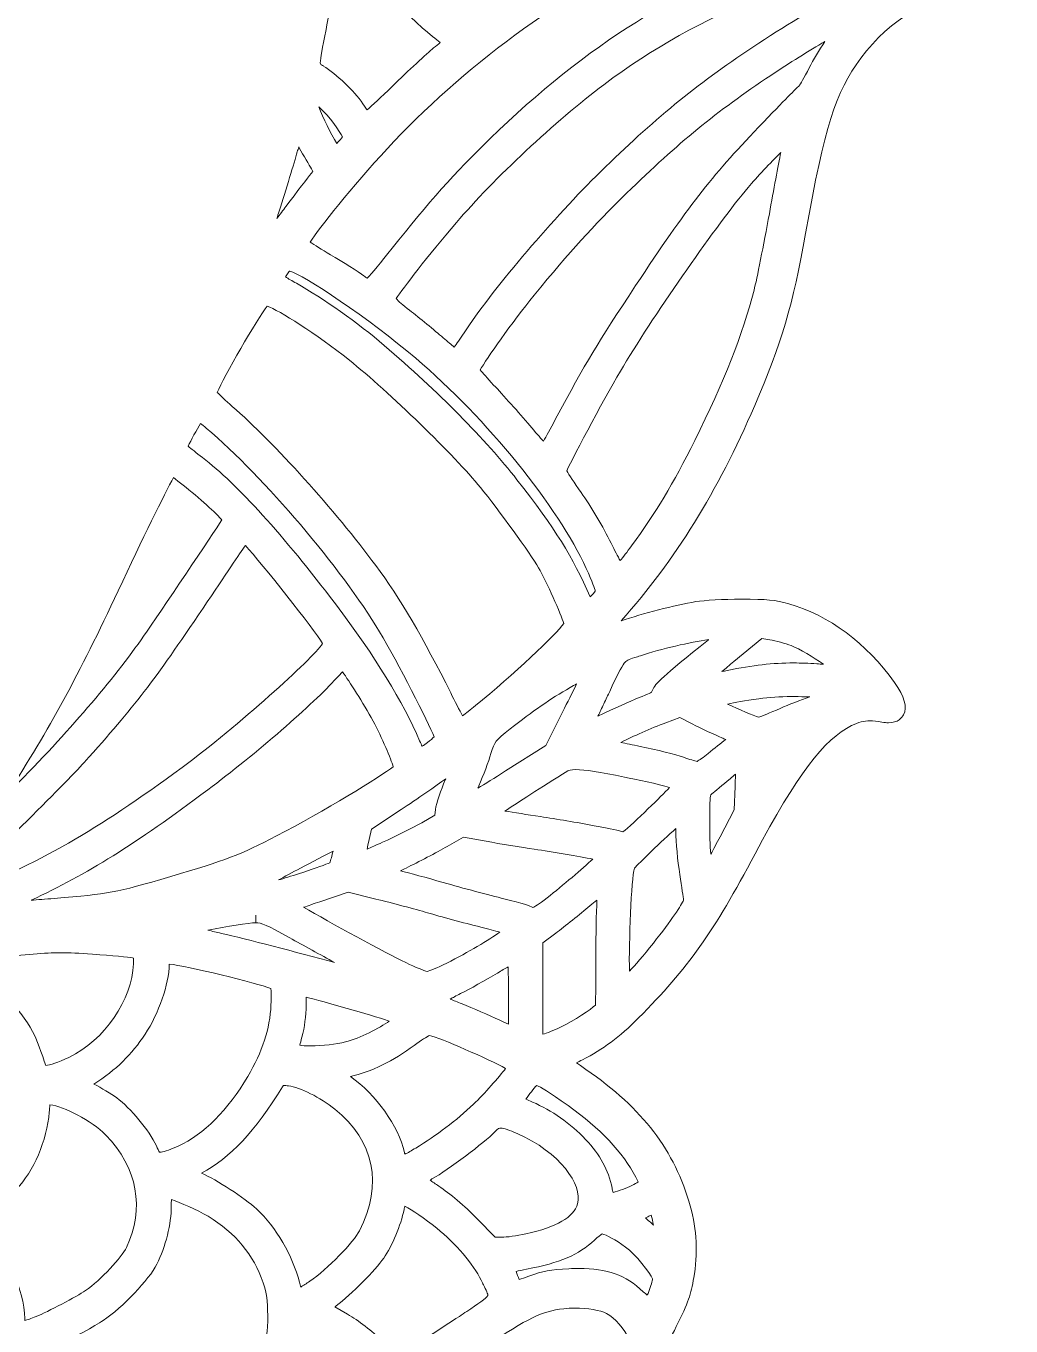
# Model space of a CAD drawing. Header units: inches. Extents: x -31 to 539, y 494 to 599.
# Drawn here: x 393.04 to 422.18, y 515.77 to 554.22 of the extents above; entities that cross this region are included whole.
import ezdxf

# ---------------------------------------------------------------- set-up
doc = ezdxf.new("R2010")
doc.units = ezdxf.units.IN
doc.header["$MEASUREMENT"] = 0
doc.layers.add('Feather', color=7, linetype='Continuous')

msp = doc.modelspace()

# ---------------------------------------------------------------- linework, layer by layer
at = {"layer": 'Feather', "lineweight": 0}
for points, knots in [([(421.539, 556.738), (419.849, 558.147), (418.664, 558.599), (416.662, 558.599), (416.514, 558.599), (416.356, 558.597), (416.193, 558.592), (415.103, 558.559), (414.391, 558.468), (413.563, 558.257), (413.394, 558.214), (413.252, 558.177), (413.161, 558.163), (413.157, 558.197), (413.153, 558.237), (413.149, 558.276), (413.018, 559.565), (412.861, 560.273), (412.386, 561.723), (411.88, 563.268), (411.226, 564.668), (409.973, 566.887), (409.332, 568.021), (407.55, 571.528), (407.128, 572.487), (406.692, 573.476), (406.204, 574.818), (406.017, 575.543), (405.823, 576.294), (405.776, 577.333), (405.904, 578.013), (406.028, 578.667), (406.267, 579.36), (406.498, 579.735), (406.621, 579.934), (406.909, 580.4), (406.582, 580.727), (406.482, 580.826), (406.367, 580.875), (406.229, 580.875), (406.049, 580.875), (405.839, 580.796), (405.396, 580.564), (404.238, 579.957), (403.488, 579.312), (402.885, 578.406), (402.14, 577.284), (401.572, 575.552), (401.243, 573.398), (401.243, 573.398), (401.209, 573.175), (401.209, 573.175), (401.181, 572.989), (401.156, 572.827), (401.135, 572.693), (401.045, 572.843), (400.931, 573.032), (400.802, 573.251), (400.133, 574.381), (398.807, 576.371), (398.074, 577.345), (396.875, 578.939), (394.941, 581.167), (393.575, 582.526), (390.79, 585.297), (388.798, 586.699), (385.048, 588.525), (383.618, 589.221), (383.037, 589.466), (380.898, 590.269), (379.327, 590.86), (378.837, 591.09), (378.142, 591.566), (376.551, 592.653), (375.792, 594.019), (375.887, 595.624), (375.906, 595.94), (375.96, 596.409), (376.006, 596.648), (376.164, 597.477), (376.2, 597.724), (375.977, 597.924), (375.842, 598.045), (375.706, 598.096), (375.523, 598.096), (375.496, 598.096), (375.467, 598.095), (375.437, 598.093), (375.373, 598.089), (375.24, 598.079), (374.589, 597.564), (374.214, 597.268), (373.841, 596.937), (373.617, 596.701), (372.836, 595.883), (372.332, 595.017), (372.031, 593.978), (371.793, 593.154), (371.74, 592.766), (371.736, 591.793), (371.734, 591.49), (371.726, 591.243), (371.717, 591.088), (371.556, 591.106), (371.295, 591.142), (370.956, 591.198), (369.826, 591.384), (368.708, 591.467), (367.332, 591.467), (367, 591.467), (366.658, 591.463), (366.285, 591.453), (364.501, 591.406), (364.43, 591.402), (363.754, 591.311), (359.717, 590.77), (358.002, 590.442), (355.774, 589.788), (352.988, 588.97), (350.413, 587.916), (347.671, 586.47), (344.151, 584.615), (343.011, 584.095), (340.894, 583.382), (339.497, 582.911), (338.511, 582.719), (337.49, 582.719), (337.225, 582.719), (336.953, 582.731), (336.66, 582.757), (335.782, 582.836), (335.258, 582.972), (334.727, 583.259), (333.94, 583.686), (333.767, 583.777), (333.587, 583.777), (333.533, 583.777), (333.489, 583.767), (333.457, 583.759), (333.131, 583.677), (332.965, 583.451), (332.966, 583.086), (332.966, 582.658), (333.367, 581.274), (333.603, 580.79), (334.121, 579.728), (335.346, 578.836), (337.245, 578.138), (337.455, 578.061), (337.643, 577.992), (337.785, 577.938), (336.941, 577.418), (335.902, 576.515), (335.259, 575.741), (334.757, 575.137), (333.627, 573.553), (333.061, 572.659), (332.577, 571.896), (332.04, 570.842), (331.369, 569.342), (330.389, 567.148), (329.591, 565.918), (328.617, 565.094), (328.013, 564.583), (327.158, 564.24), (326.49, 564.24), (326.467, 564.24), (326.445, 564.24), (326.423, 564.241), (326.187, 564.25), (325.907, 564.259), (325.8, 564.262), (325.8, 564.262), (325.777, 564.263), (325.777, 564.263), (325.533, 564.263), (325.404, 564.157), (325.339, 564.068), (325.034, 563.651), (325.362, 563.343), (325.742, 562.985), (326.259, 562.499), (326.912, 562.13), (327.579, 561.949), (327.928, 561.854), (328.63, 561.81), (329.135, 561.81), (329.341, 561.81), (329.635, 561.817), (329.864, 561.849), (329.93, 561.859), (329.992, 561.866), (330.047, 561.87), (330.024, 561.792), (329.99, 561.688), (329.94, 561.554), (329.651, 560.777), (329.594, 560.564), (329.332, 559.281), (329.027, 557.788), (328.954, 556.991), (328.958, 555.219), (328.961, 553.569), (329.067, 552.162), (329.3, 550.655), (329.576, 548.87), (329.804, 547.972), (330.318, 546.649), (330.862, 545.248), (332.268, 542.63), (333.054, 541.555), (333.674, 540.707), (335.125, 539.376), (336.222, 538.648), (337.062, 538.09), (339.969, 536.602), (340.417, 536.534), (340.486, 536.524), (340.553, 536.519), (340.617, 536.519), (340.957, 536.519), (341.213, 536.667), (341.32, 536.925), (341.454, 537.249), (341.332, 537.462), (340.961, 538.031), (339.992, 539.512), (339.653, 541.259), (339.86, 543.692), (340.014, 545.496), (340.38, 546.733), (341.312, 548.593), (342.077, 550.121), (342.951, 551.426), (344.234, 552.957), (345.169, 554.073), (345.774, 554.989), (346.128, 555.827), (346.189, 555.037), (346.176, 553.57), (346.024, 552.858), (345.711, 551.4), (345.293, 550.571), (344.366, 549.571), (343.903, 549.072), (343.903, 548.967), (343.903, 548.904), (343.903, 548.674), (344.215, 548.298), (344.462, 548.298), (344.55, 548.298), (344.659, 548.298), (347.281, 549.579), (348.283, 550.069), (349.954, 551.051), (350.857, 551.68), (352.655, 552.934), (353.721, 554.02), (354.791, 555.689), (355.929, 557.463), (356.616, 559.484), (357.088, 562.446), (357.207, 561.871), (357.404, 561.173), (357.678, 560.359), (358.064, 559.209), (358.224, 558.837), (358.637, 558.837), (359.038, 558.837), (359.192, 559.225), (359.299, 559.645), (359.44, 560.195), (359.657, 560.654), (360.073, 561.279), (360.706, 562.231), (361.289, 562.727), (362.905, 563.693), (363.664, 564.147), (364.637, 564.538), (364.956, 564.565), (365.024, 564.476), (365.168, 564.267), (365.357, 563.954), (366.758, 561.634), (368.97, 559.524), (371.453, 558.132), (370.915, 558.214), (370.259, 558.344), (369.852, 558.465), (369.387, 558.603), (369.193, 558.653), (369.035, 558.653), (368.882, 558.653), (368.78, 558.6), (368.701, 558.548), (368.529, 558.435), (368.456, 558.29), (368.456, 558.063), (368.456, 557.783), (368.589, 557.632), (369.049, 557.152), (370.021, 556.138), (370.474, 555.491), (371.071, 554.265), (371.962, 552.433), (372.415, 550.904), (373.274, 546.826), (373.888, 543.916), (374.214, 542.715), (374.861, 540.983), (375.129, 540.266), (375.627, 539.174), (375.977, 538.519), (375.939, 538.543), (375.9, 538.568), (375.859, 538.595), (373.733, 539.968), (372.542, 541.025), (371.746, 542.244), (370.923, 543.503), (370.451, 544.819), (370.45, 545.855), (370.45, 546.31), (370.196, 546.641), (369.846, 546.641), (369.734, 546.641), (369.566, 546.604), (369.404, 546.429), (369.019, 546.014), (368.56, 543.998), (368.339, 542.288), (368.236, 541.492), (368.22, 541.146), (368.247, 540.23), (368.264, 539.627), (368.319, 538.817), (368.37, 538.424), (368.472, 537.631), (368.84, 536.119), (369.208, 534.983), (369.721, 533.394), (370.7, 531.137), (371.52, 529.642), (370.367, 530.631), (369.687, 531.231), (369.497, 531.43), (368.615, 532.353), (368.162, 533.295), (367.88, 534.79), (367.753, 535.464), (367.676, 535.871), (367.217, 535.871), (367.192, 535.871), (367.166, 535.869), (367.138, 535.867), (366.671, 535.828), (366.612, 535.519), (366.457, 534.694), (366.344, 534.097), (366.324, 533.793), (366.322, 532.661), (366.319, 531.121), (366.408, 530.531), (366.82, 529.337), (367.266, 528.041), (367.769, 527.186), (368.673, 526.182), (369.613, 525.137), (370.418, 524.474), (371.866, 523.552), (371.892, 523.535), (371.923, 523.516), (371.956, 523.495), (371.735, 523.523), (371.497, 523.538), (371.258, 523.538), (370.886, 523.538), (370.543, 523.503), (370.268, 523.435), (368.813, 523.079), (367.822, 522.054), (367.404, 520.471), (367.258, 519.92), (367.242, 518.384), (367.376, 517.902), (367.546, 517.293), (367.865, 516.772), (368.38, 516.263), (369.178, 515.474), (369.964, 515.098), (370.929, 515.044), (371.08, 515.035), (371.221, 515.031), (371.345, 515.031), (371.899, 515.031), (372.23, 515.115), (372.419, 515.303), (372.538, 515.422), (372.595, 515.546), (372.594, 515.681), (372.592, 515.922), (372.409, 516.146), (372.071, 516.476), (371.614, 516.921), (371.515, 517.152), (371.487, 517.447), (371.443, 517.9), (371.863, 518.456), (372.335, 518.569), (372.438, 518.594), (372.556, 518.607), (372.677, 518.607), (372.907, 518.607), (373.136, 518.56), (373.29, 518.482), (373.931, 518.154), (374.617, 516.861), (374.921, 515.406), (374.98, 515.125), (375.051, 514.798), (375.088, 514.65), (374.967, 514.501), (374.427, 514.051), (374.026, 513.716), (372.298, 512.274), (370.159, 510.67), (368.702, 509.723), (367.358, 508.849), (367.051, 508.656), (366.175, 508.134), (363.435, 506.5), (360.879, 505.205), (357.628, 503.804), (354.457, 502.438), (349.892, 500.838), (347.237, 500.162), (344.792, 499.54), (342.155, 499.083), (339.81, 498.876), (338.115, 498.727), (337.501, 498.551), (336.953, 498.057), (336.616, 497.752), (336.444, 497.37), (336.442, 496.921), (336.44, 496.459), (336.546, 496.137), (336.822, 495.774), (337.316, 495.121), (338.529, 494.669), (340.235, 494.502), (340.35, 494.49), (340.551, 494.484), (340.83, 494.484), (341.681, 494.484), (343.115, 494.538), (343.62, 494.604), (345.414, 494.841), (347.236, 495.311), (349.527, 496.131), (351.19, 496.726), (352.249, 497.174), (355.818, 498.796), (356.643, 499.17), (359.17, 500.46), (360.401, 501.134), (364.147, 503.186), (366.83, 504.971), (369.371, 507.101), (372.725, 509.912), (374.381, 511.422), (375.701, 512.873), (375.834, 513.019), (375.937, 513.115), (375.996, 513.165), (376.112, 513.134), (376.322, 513.088), (376.717, 513.015), (378.031, 512.772), (378.546, 512.527), (379.221, 511.823), (379.899, 511.117), (380.287, 510.235), (380.233, 509.52), (380.179, 508.801), (379.832, 508.257), (379.326, 508.101), (378.754, 507.924), (378.496, 507.806), (378.385, 507.537), (378.286, 507.299), (378.247, 506.814), (379.093, 506.24), (379.621, 505.881), (380.032, 505.74), (380.663, 505.703), (380.759, 505.697), (380.852, 505.694), (380.939, 505.694), (381.652, 505.694), (382.18, 505.882), (382.822, 506.366), (383.453, 506.841), (383.973, 507.71), (384.18, 508.634), (384.314, 509.227), (384.295, 510.105), (384.146, 510.882), (384.253, 510.788), (384.378, 510.677), (384.515, 510.553), (386.387, 508.858), (387.304, 508.172), (388.441, 507.617), (389.155, 507.268), (389.799, 507.04), (390.816, 506.773), (391.379, 506.625), (392.062, 506.54), (392.692, 506.54), (393.059, 506.54), (393.402, 506.569), (393.682, 506.624), (394.436, 506.772), (395.083, 507.11), (395.554, 507.6), (395.837, 507.894), (396.13, 508.199), (395.846, 508.587), (395.708, 508.776), (395.514, 508.795), (394.92, 508.827), (393.274, 508.914), (391.456, 509.672), (389.934, 510.907), (389.449, 511.3), (388.901, 511.816), (388.525, 512.203), (389.524, 511.798), (390.589, 511.527), (391.95, 511.327), (392.436, 511.256), (393.539, 511.224), (394.358, 511.224), (394.958, 511.224), (395.46, 511.239), (395.771, 511.268), (397.891, 511.462), (400.19, 511.96), (401.627, 512.535), (402.403, 512.846), (404.605, 513.891), (405.144, 514.204), (405.383, 514.344), (406.029, 514.758), (406.583, 515.128), (407.943, 516.035), (408.274, 516.197), (408.946, 516.282), (409.046, 516.294), (409.156, 516.301), (409.274, 516.301), (409.643, 516.301), (410.029, 516.235), (410.212, 516.142), (410.458, 516.016), (410.741, 515.689), (410.885, 515.364), (410.994, 515.117), (411.109, 514.942), (411.316, 514.891), (411.373, 514.876), (411.425, 514.869), (411.474, 514.869), (411.836, 514.869), (412.018, 515.213), (412.334, 515.871), (412.668, 516.565), (412.726, 516.741), (412.811, 517.312), (412.921, 518.055), (412.869, 518.737), (412.648, 519.46), (412.146, 521.099), (411.188, 522.299), (409.443, 523.471), (409.399, 523.501), (409.359, 523.528), (409.325, 523.554), (409.375, 523.582), (409.435, 523.614), (409.504, 523.648), (410.102, 523.95), (410.597, 524.318), (411.157, 524.882), (412.618, 526.349), (413.391, 527.437), (414.605, 529.734), (415.82, 532.035), (416.648, 533.135), (417.462, 533.531), (417.667, 533.631), (417.824, 533.671), (418.005, 533.671), (418.106, 533.671), (418.219, 533.659), (418.36, 533.633), (418.429, 533.621), (418.493, 533.614), (418.552, 533.614), (418.834, 533.614), (418.952, 533.762), (418.997, 533.849), (419.114, 534.076), (419.026, 534.388), (418.73, 534.803), (417.896, 535.973), (416.785, 536.8), (415.601, 537.132), (415.197, 537.246), (414.961, 537.269), (414.201, 537.27), (414.201, 537.27), (414.191, 537.27), (414.191, 537.27), (413.688, 537.27), (413.1, 537.237), (412.853, 537.196), (412.225, 537.092), (411.274, 536.844), (410.647, 536.624), (412.265, 538.459), (413.483, 540.425), (414.595, 542.995), (415.389, 544.831), (415.727, 545.973), (416.102, 548.087), (416.669, 551.277), (416.974, 552.246), (417.734, 553.269), (418.613, 554.452), (419.744, 555.1), (421.295, 555.308), (421.667, 555.357), (422.176, 555.426), (422.176, 555.939), (422.176, 556.186), (422.02, 556.336), (421.539, 556.738)], [0, 0, 0, 0, 1, 1, 1, 2, 2, 2, 3, 3, 3, 4, 4, 4, 5, 5, 5, 6, 6, 6, 7, 7, 7, 8, 8, 8, 9, 9, 9, 10, 10, 10, 11, 11, 11, 12, 12, 12, 13, 13, 13, 14, 14, 14, 15, 15, 15, 16, 16, 16, 17, 17, 17, 18, 18, 18, 19, 19, 19, 20, 20, 20, 21, 21, 21, 22, 22, 22, 23, 23, 23, 24, 24, 24, 25, 25, 25, 26, 26, 26, 27, 27, 27, 28, 28, 28, 29, 29, 29, 30, 30, 30, 31, 31, 31, 32, 32, 32, 33, 33, 33, 34, 34, 34, 35, 35, 35, 36, 36, 36, 37, 37, 37, 38, 38, 38, 39, 39, 39, 40, 40, 40, 41, 41, 41, 42, 42, 42, 43, 43, 43, 44, 44, 44, 45, 45, 45, 46, 46, 46, 47, 47, 47, 48, 48, 48, 49, 49, 49, 50, 50, 50, 51, 51, 51, 52, 52, 52, 53, 53, 53, 54, 54, 54, 55, 55, 55, 56, 56, 56, 57, 57, 57, 58, 58, 58, 59, 59, 59, 60, 60, 60, 61, 61, 61, 62, 62, 62, 63, 63, 63, 64, 64, 64, 65, 65, 65, 66, 66, 66, 67, 67, 67, 68, 68, 68, 69, 69, 69, 70, 70, 70, 71, 71, 71, 72, 72, 72, 73, 73, 73, 74, 74, 74, 75, 75, 75, 76, 76, 76, 77, 77, 77, 78, 78, 78, 79, 79, 79, 80, 80, 80, 81, 81, 81, 82, 82, 82, 83, 83, 83, 84, 84, 84, 85, 85, 85, 86, 86, 86, 87, 87, 87, 88, 88, 88, 89, 89, 89, 90, 90, 90, 91, 91, 91, 92, 92, 92, 93, 93, 93, 94, 94, 94, 95, 95, 95, 96, 96, 96, 97, 97, 97, 98, 98, 98, 99, 99, 99, 100, 100, 100, 101, 101, 101, 102, 102, 102, 103, 103, 103, 104, 104, 104, 105, 105, 105, 106, 106, 106, 107, 107, 107, 108, 108, 108, 109, 109, 109, 110, 110, 110, 111, 111, 111, 112, 112, 112, 113, 113, 113, 114, 114, 114, 115, 115, 115, 116, 116, 116, 117, 117, 117, 118, 118, 118, 119, 119, 119, 120, 120, 120, 121, 121, 121, 122, 122, 122, 123, 123, 123, 124, 124, 124, 125, 125, 125, 126, 126, 126, 127, 127, 127, 128, 128, 128, 129, 129, 129, 130, 130, 130, 131, 131, 131, 132, 132, 132, 133, 133, 133, 134, 134, 134, 135, 135, 135, 136, 136, 136, 137, 137, 137, 138, 138, 138, 139, 139, 139, 140, 140, 140, 141, 141, 141, 142, 142, 142, 143, 143, 143, 144, 144, 144, 145, 145, 145, 146, 146, 146, 147, 147, 147, 148, 148, 148, 149, 149, 149, 150, 150, 150, 151, 151, 151, 152, 152, 152, 153, 153, 153, 154, 154, 154, 155, 155, 155, 156, 156, 156, 157, 157, 157, 158, 158, 158, 159, 159, 159, 160, 160, 160, 161, 161, 161, 162, 162, 162, 163, 163, 163, 164, 164, 164, 165, 165, 165, 166, 166, 166, 167, 167, 167, 168, 168, 168, 169, 169, 169, 170, 170, 170, 171, 171, 171, 172, 172, 172, 173, 173, 173, 174, 174, 174, 175, 175, 175, 176, 176, 176, 177, 177, 177, 178, 178, 178, 179, 179, 179, 180, 180, 180, 181, 181, 181, 182, 182, 182, 183, 183, 183, 184, 184, 184, 185, 185, 185, 186, 186, 186, 187, 187, 187, 188, 188, 188, 189, 189, 189, 190, 190, 190, 191, 191, 191, 192, 192, 192, 193, 193, 193, 194, 194, 194, 195, 195, 195, 196, 196, 196, 197, 197, 197, 198, 198, 198, 199, 199, 199, 200, 200, 200, 201, 201, 201, 202, 202, 202, 203, 203, 203, 204, 204, 204, 205, 205, 205, 206, 206, 206, 207, 207, 207, 208, 208, 208, 209, 209, 209, 210, 210, 210, 211, 211, 211, 212, 212, 212, 213, 213, 213, 214, 214, 214, 215, 215, 215, 216, 216, 216, 216]), ([(415.587, 556.405), (412.509, 555.474), (409.624, 553.67), (406.767, 550.891), (405.72, 549.872), (404.961, 549.023), (403.868, 547.647), (403.531, 547.223), (403.267, 546.91), (403.136, 546.763), (403.105, 546.782), (403.069, 546.807), (403.031, 546.836), (402.881, 546.95), (402.414, 547.241), (402.048, 547.457), (401.782, 547.614), (401.57, 547.75), (401.45, 547.833), (401.701, 548.234), (402.692, 549.474), (403.729, 550.598), (405.903, 552.954), (409.021, 555.263), (411.487, 556.344), (413.083, 557.043), (415.003, 557.461), (416.624, 557.461), (417.302, 557.461), (417.895, 557.39), (418.387, 557.249), (418.571, 557.196), (418.803, 557.106), (419.015, 557.013), (417.983, 557.001), (416.949, 556.818), (415.587, 556.405)], [0, 0, 0, 0, 1, 1, 1, 2, 2, 2, 3, 3, 3, 4, 4, 4, 5, 5, 5, 6, 6, 6, 7, 7, 7, 8, 8, 8, 9, 9, 9, 10, 10, 10, 11, 11, 11, 12, 12, 12, 12]), ([(402.357, 556.999), (403.072, 555.899), (404.295, 554.504), (405.064, 553.917), (405.158, 553.846), (405.233, 553.784), (405.287, 553.736), (405.238, 553.691), (405.175, 553.635), (405.099, 553.573), (404.901, 553.412), (404.35, 552.902), (403.87, 552.434), (403.542, 552.116), (403.281, 551.873), (403.131, 551.74), (403.108, 551.772), (403.082, 551.81), (403.054, 551.853), (402.809, 552.234), (402.326, 552.714), (401.905, 552.995), (401.88, 553.012), (401.858, 553.026), (401.837, 553.04), (401.804, 553.061), (401.764, 553.086), (401.75, 553.1), (401.733, 553.175), (401.791, 553.472), (401.87, 553.879), (401.87, 553.879), (401.917, 554.122), (401.917, 554.122), (402.048, 554.804), (402.262, 556.211), (402.357, 556.999)], [0, 0, 0, 0, 1, 1, 1, 2, 2, 2, 3, 3, 3, 4, 4, 4, 5, 5, 5, 6, 6, 6, 7, 7, 7, 8, 8, 8, 9, 9, 9, 10, 10, 10, 11, 11, 11, 12, 12, 12, 12]), ([(409.902, 549.783), (408.511, 548.399), (406.798, 546.364), (406.001, 545.15), (405.879, 544.962), (405.776, 544.819), (405.706, 544.727), (405.626, 544.789), (405.514, 544.881), (405.379, 545.001), (405.125, 545.224), (404.679, 545.59), (404.385, 545.816), (404.189, 545.967), (404.058, 546.086), (403.987, 546.158), (404.194, 546.47), (404.932, 547.422), (405.77, 548.406), (406.87, 549.699), (408.705, 551.415), (410.132, 552.486), (413.011, 554.647), (416.362, 555.962), (419.155, 556.037), (417.888, 555.62), (416.253, 554.749), (414.364, 553.481), (412.758, 552.403), (411.424, 551.297), (409.902, 549.783)], [0, 0, 0, 0, 1, 1, 1, 2, 2, 2, 3, 3, 3, 4, 4, 4, 5, 5, 5, 6, 6, 6, 7, 7, 7, 8, 8, 8, 9, 9, 9, 10, 10, 10, 10]), ([(411.073, 546.544), (409.931, 544.821), (409.62, 544.303), (408.698, 542.58), (408.551, 542.304), (408.43, 542.088), (408.346, 541.942), (408.245, 542.054), (408.106, 542.213), (407.943, 542.405), (407.623, 542.783), (407.143, 543.321), (406.873, 543.604), (406.679, 543.808), (406.546, 543.966), (406.479, 544.052), (406.653, 544.37), (407.415, 545.456), (408.073, 546.26), (409.163, 547.59), (409.777, 548.266), (410.807, 549.274), (412.342, 550.775), (413.457, 551.687), (415.068, 552.76), (415.621, 553.129), (416.216, 553.497), (416.669, 553.764), (416.506, 553.516), (416.327, 553.215), (416.21, 552.988), (416.051, 552.679), (415.938, 552.49), (415.911, 552.454), (415.803, 552.36), (415.529, 552.087), (414.706, 551.226), (413.3, 549.754), (412.62, 548.878), (411.073, 546.544)], [0, 0, 0, 0, 1, 1, 1, 2, 2, 2, 3, 3, 3, 4, 4, 4, 5, 5, 5, 6, 6, 6, 7, 7, 7, 8, 8, 8, 9, 9, 9, 10, 10, 10, 11, 11, 11, 12, 12, 12, 13, 13, 13, 13]), ([(402.398, 550.941), (402.372, 550.902), (402.322, 550.839), (402.254, 550.773), (402.254, 550.773), (402.233, 550.752), (402.233, 550.752), (402.046, 551.052), (401.837, 551.496), (401.701, 551.833), (402.022, 551.537), (402.331, 551.101), (402.398, 550.941)], [0, 0, 0, 0, 1, 1, 1, 2, 2, 2, 3, 3, 3, 4, 4, 4, 4]), ([(401.065, 550.499), (401.08, 550.551), (401.095, 550.6), (401.108, 550.646), (401.113, 550.638), (401.117, 550.629), (401.122, 550.621), (401.252, 550.391), (401.415, 550.11), (401.485, 549.994), (401.485, 549.994), (401.528, 549.924), (401.528, 549.924), (401.528, 549.924), (401.474, 549.857), (401.474, 549.857), (401.388, 549.75), (401.055, 549.315), (400.731, 548.887), (400.642, 548.769), (400.55, 548.646), (400.461, 548.527), (400.483, 548.598), (400.506, 548.669), (400.529, 548.742), (400.733, 549.388), (400.973, 550.176), (401.065, 550.499)], [0, 0, 0, 0, 1, 1, 1, 2, 2, 2, 3, 3, 3, 4, 4, 4, 5, 5, 5, 6, 6, 6, 7, 7, 7, 8, 8, 8, 9, 9, 9, 9]), ([(410.954, 538.847), (410.817, 538.66), (410.702, 538.513), (410.618, 538.409), (410.549, 538.531), (410.456, 538.706), (410.347, 538.928), (410.12, 539.391), (409.748, 540.021), (409.461, 540.425), (409.253, 540.719), (409.101, 540.954), (409.037, 541.065), (409.228, 541.485), (410.272, 543.435), (410.711, 544.164), (411.696, 545.801), (413.49, 548.369), (414.402, 549.448), (414.661, 549.756), (415.06, 550.176), (415.368, 550.483), (415.291, 550.095), (415.157, 549.384), (415.028, 548.67), (414.86, 547.743), (414.657, 546.73), (414.577, 546.412), (414.248, 545.115), (413.69, 543.7), (412.821, 541.962), (412.178, 540.674), (411.672, 539.83), (410.954, 538.847)], [0, 0, 0, 0, 1, 1, 1, 2, 2, 2, 3, 3, 3, 4, 4, 4, 5, 5, 5, 6, 6, 6, 7, 7, 7, 8, 8, 8, 9, 9, 9, 10, 10, 10, 11, 11, 11, 11]), ([(409.725, 537.334), (409.207, 538.534), (408.699, 539.349), (407.563, 540.804), (406.651, 541.973), (405.221, 543.42), (403.639, 544.775), (402.861, 545.441), (401.84, 546.163), (401.039, 546.613), (400.908, 546.687), (400.795, 546.752), (400.716, 546.8), (400.726, 546.819), (400.739, 546.839), (400.753, 546.86), (400.787, 546.912), (400.813, 546.949), (400.831, 546.971), (400.834, 546.97), (400.839, 546.969), (400.843, 546.968), (401.22, 546.893), (403.21, 545.55), (404.568, 544.395), (406.667, 542.612), (408.787, 539.998), (409.61, 538.18), (409.799, 537.761), (409.864, 537.581), (409.881, 537.506), (409.849, 537.467), (409.793, 537.402), (409.725, 537.334)], [0, 0, 0, 0, 1, 1, 1, 2, 2, 2, 3, 3, 3, 4, 4, 4, 5, 5, 5, 6, 6, 6, 7, 7, 7, 8, 8, 8, 9, 9, 9, 10, 10, 10, 11, 11, 11, 11]), ([(400.176, 545.941), (400.524, 545.81), (401.625, 545.123), (402.608, 544.337), (403.75, 543.423), (405.741, 541.49), (406.482, 540.577), (407.021, 539.914), (407.953, 538.625), (408.201, 538.2), (408.441, 537.79), (408.867, 536.812), (408.948, 536.548), (408.73, 536.245), (407.436, 535.004), (406.339, 534.123), (406.186, 534), (406.048, 533.891), (405.954, 533.816), (405.867, 533.97), (405.729, 534.247), (405.603, 534.499), (404.809, 536.092), (404.085, 537.324), (403.388, 538.265), (402.188, 539.886), (400.363, 541.91), (399.142, 542.973), (398.941, 543.149), (398.78, 543.302), (398.699, 543.386), (398.875, 543.823), (399.878, 545.557), (400.176, 545.941)], [0, 0, 0, 0, 1, 1, 1, 2, 2, 2, 3, 3, 3, 4, 4, 4, 5, 5, 5, 6, 6, 6, 7, 7, 7, 8, 8, 8, 9, 9, 9, 10, 10, 10, 11, 11, 11, 11]), ([(398.205, 542.467), (398.253, 542.431), (398.311, 542.385), (398.375, 542.33), (400.104, 540.854), (402.354, 538.206), (403.499, 536.303), (404.039, 535.405), (404.949, 533.614), (405.112, 533.199), (405.071, 533.156), (405.004, 533.094), (404.919, 533.029), (404.86, 532.984), (404.806, 532.947), (404.761, 532.918), (404.739, 532.96), (404.712, 533.013), (404.685, 533.077), (404.193, 534.234), (403.378, 535.56), (402.193, 537.129), (400.659, 539.16), (399.299, 540.657), (398.261, 541.458), (398.07, 541.605), (397.926, 541.72), (397.836, 541.794), (397.921, 541.969), (398.092, 542.281), (398.205, 542.467)], [0, 0, 0, 0, 1, 1, 1, 2, 2, 2, 3, 3, 3, 4, 4, 4, 5, 5, 5, 6, 6, 6, 7, 7, 7, 8, 8, 8, 9, 9, 9, 10, 10, 10, 10]), ([(397.403, 540.864), (397.713, 540.635), (398.378, 540.084), (398.652, 539.803), (398.652, 539.803), (398.834, 539.615), (398.834, 539.615), (398.834, 539.615), (398.766, 539.51), (398.766, 539.51), (398.39, 538.929), (396.765, 536.516), (396.447, 536.068), (395.502, 534.735), (394.148, 533.174), (392.532, 531.554), (392.522, 531.543), (392.512, 531.533), (392.502, 531.523), (393.719, 533.401), (394.613, 535.048), (395.768, 537.52), (396.478, 539.041), (397.149, 540.399), (397.403, 540.864)], [0, 0, 0, 0, 1, 1, 1, 2, 2, 2, 3, 3, 3, 4, 4, 4, 5, 5, 5, 6, 6, 6, 7, 7, 7, 8, 8, 8, 8]), ([(394.763, 532.442), (396.282, 534.135), (396.807, 534.817), (398.277, 537.005), (398.972, 538.039), (399.356, 538.611), (399.531, 538.857), (400.027, 538.319), (401.544, 536.396), (401.815, 535.954), (401.497, 535.498), (399.314, 533.511), (397.659, 532.294), (395.048, 530.374), (393.618, 529.56), (390.704, 528.336), (390.659, 528.317), (390.616, 528.299), (390.574, 528.281), (391.787, 529.423), (394.217, 531.833), (394.763, 532.442)], [0, 0, 0, 0, 1, 1, 1, 2, 2, 2, 3, 3, 3, 4, 4, 4, 5, 5, 5, 6, 6, 6, 7, 7, 7, 7]), ([(413.226, 536.069), (411.836, 534.946), (411.666, 534.793), (411.574, 534.579), (411.551, 534.525), (411.537, 534.492), (411.265, 534.391), (411.06, 534.315), (410.572, 534.101), (410.178, 533.914), (410.1, 533.876), (410.027, 533.842), (409.96, 533.81), (410.015, 533.927), (410.075, 534.054), (410.133, 534.175), (410.197, 534.311), (410.255, 534.433), (410.306, 534.543), (410.524, 535.005), (410.644, 535.259), (410.739, 535.379), (410.804, 535.461), (410.849, 535.478), (411.054, 535.543), (411.101, 535.558), (411.154, 535.575), (411.214, 535.595), (411.839, 535.807), (412.685, 535.995), (413.23, 536.072), (413.228, 536.071), (413.227, 536.07), (413.226, 536.069)], [0, 0, 0, 0, 1, 1, 1, 2, 2, 2, 3, 3, 3, 4, 4, 4, 5, 5, 5, 6, 6, 6, 7, 7, 7, 8, 8, 8, 9, 9, 9, 10, 10, 10, 11, 11, 11, 11]), ([(415.044, 536.068), (415.218, 536.038), (415.504, 535.959), (415.67, 535.897), (415.929, 535.798), (416.328, 535.553), (416.626, 535.345), (416.563, 535.349), (416.498, 535.353), (416.431, 535.357), (416.189, 535.374), (415.965, 535.383), (415.748, 535.383), (415.129, 535.383), (414.542, 535.316), (413.785, 535.161), (413.733, 535.15), (413.68, 535.139), (413.626, 535.128), (413.731, 535.217), (413.847, 535.315), (413.975, 535.421), (413.975, 535.421), (414.805, 536.11), (414.805, 536.11), (414.805, 536.11), (415.044, 536.068), (415.044, 536.068)], [0, 0, 0, 0, 1, 1, 1, 2, 2, 2, 3, 3, 3, 4, 4, 4, 5, 5, 5, 6, 6, 6, 7, 7, 7, 8, 8, 8, 9, 9, 9, 9]), ([(400.452, 530.265), (399.396, 529.716), (398.928, 529.536), (397.321, 529.066), (395.651, 528.576), (395.522, 528.552), (393.874, 528.418), (393.61, 528.396), (393.384, 528.378), (393.192, 528.363), (394.862, 529.142), (396.25, 530.011), (398.415, 531.627), (399.817, 532.674), (401.563, 534.188), (402.226, 534.932), (402.293, 535.006), (402.354, 535.068), (402.402, 535.116), (402.604, 534.844), (403.017, 534.2), (403.306, 533.663), (403.576, 533.161), (403.835, 532.544), (403.904, 532.314), (403.543, 532.028), (401.83, 530.983), (400.452, 530.265)], [0, 0, 0, 0, 1, 1, 1, 2, 2, 2, 3, 3, 3, 4, 4, 4, 5, 5, 5, 6, 6, 6, 7, 7, 7, 8, 8, 8, 9, 9, 9, 9]), ([(408.414, 532.945), (408.414, 532.945), (407.226, 532.189), (407.226, 532.189), (406.896, 531.979), (406.617, 531.805), (406.406, 531.676), (406.417, 531.701), (406.427, 531.726), (406.437, 531.748), (406.566, 532.051), (406.727, 532.478), (406.795, 532.701), (406.908, 533.073), (406.908, 533.073), (407.365, 533.435), (408.023, 533.956), (408.551, 534.321), (409.132, 534.654), (409.204, 534.695), (409.27, 534.732), (409.329, 534.765), (409.236, 534.575), (409.115, 534.33), (408.97, 534.044), (408.97, 534.044), (408.414, 532.945), (408.414, 532.945)], [0, 0, 0, 0, 1, 1, 1, 2, 2, 2, 3, 3, 3, 4, 4, 4, 5, 5, 5, 6, 6, 6, 7, 7, 7, 8, 8, 8, 9, 9, 9, 9]), ([(414.714, 534.324), (415.033, 534.369), (415.332, 534.389), (415.684, 534.389), (415.814, 534.389), (415.95, 534.387), (416.1, 534.381), (416.143, 534.379), (416.184, 534.378), (416.223, 534.376), (415.952, 534.286), (415.61, 534.155), (415.347, 534.037), (415.045, 533.902), (414.801, 533.808), (414.711, 533.779), (414.566, 533.821), (414.128, 534.01), (413.795, 534.167), (414.001, 534.212), (414.298, 534.266), (414.714, 534.324)], [0, 0, 0, 0, 1, 1, 1, 2, 2, 2, 3, 3, 3, 4, 4, 4, 5, 5, 5, 6, 6, 6, 7, 7, 7, 7]), ([(410.633, 533.032), (410.989, 533.208), (411.531, 533.452), (411.966, 533.616), (411.966, 533.616), (412.376, 533.771), (412.376, 533.771), (412.376, 533.771), (412.75, 533.579), (412.75, 533.579), (413.01, 533.446), (413.403, 533.261), (413.627, 533.167), (413.667, 533.149), (413.705, 533.133), (413.74, 533.117), (413.604, 533.019), (413.393, 532.852), (413.22, 532.706), (413.075, 532.584), (412.949, 532.502), (412.891, 532.471), (412.822, 532.487), (412.67, 532.53), (412.49, 532.593), (412.266, 532.671), (411.69, 532.815), (411.207, 532.914), (410.981, 532.96), (410.787, 532.999), (410.633, 533.032)], [0, 0, 0, 0, 1, 1, 1, 2, 2, 2, 3, 3, 3, 4, 4, 4, 5, 5, 5, 6, 6, 6, 7, 7, 7, 8, 8, 8, 9, 9, 9, 10, 10, 10, 10]), ([(409.064, 532.189), (409.087, 532.203), (409.149, 532.227), (409.306, 532.227), (409.57, 532.227), (410.013, 532.16), (410.742, 532.008), (411.071, 531.94), (411.75, 531.799), (412.079, 531.698), (411.942, 531.555), (411.721, 531.333), (411.439, 531.064), (411.166, 530.803), (410.836, 530.487), (410.699, 530.384), (410.59, 530.421), (410.365, 530.472), (409.848, 530.568), (409.335, 530.665), (408.741, 530.765), (408.258, 530.837), (407.875, 530.893), (407.459, 530.96), (407.207, 531.003), (407.574, 531.247), (408.258, 531.686), (409.064, 532.189)], [0, 0, 0, 0, 1, 1, 1, 2, 2, 2, 3, 3, 3, 4, 4, 4, 5, 5, 5, 6, 6, 6, 7, 7, 7, 8, 8, 8, 9, 9, 9, 9]), ([(405.44, 531.921), (405.319, 531.642), (405.178, 531.238), (405.152, 531.044), (405.152, 531.044), (405.131, 530.879), (405.131, 530.879), (405.131, 530.879), (404.745, 530.658), (404.745, 530.658), (404.483, 530.508), (403.963, 530.248), (403.584, 530.077), (403.405, 529.996), (403.249, 529.928), (403.129, 529.878), (403.143, 529.948), (403.162, 530.039), (403.191, 530.156), (403.191, 530.156), (403.265, 530.467), (403.265, 530.467), (403.265, 530.467), (404.135, 531.045), (404.135, 531.045), (404.615, 531.364), (405.178, 531.753), (405.456, 531.957), (405.451, 531.945), (405.446, 531.933), (405.44, 531.921)], [0, 0, 0, 0, 1, 1, 1, 2, 2, 2, 3, 3, 3, 4, 4, 4, 5, 5, 5, 6, 6, 6, 7, 7, 7, 8, 8, 8, 9, 9, 9, 10, 10, 10, 10]), ([(413.33, 531.511), (413.409, 531.577), (413.65, 531.778), (413.865, 531.959), (413.924, 532.008), (413.979, 532.052), (414.027, 532.089), (414.025, 531.963), (414.018, 531.82), (414.014, 531.729), (414.014, 531.729), (413.983, 531.037), (413.983, 531.037), (413.983, 531.037), (413.569, 530.243), (413.569, 530.243), (413.464, 530.042), (413.371, 529.867), (413.295, 529.726), (413.276, 529.974), (413.263, 530.317), (413.265, 530.745), (413.267, 531.126), (413.268, 531.426), (413.293, 531.478), (413.298, 531.484), (413.321, 531.503), (413.33, 531.511)], [0, 0, 0, 0, 1, 1, 1, 2, 2, 2, 3, 3, 3, 4, 4, 4, 5, 5, 5, 6, 6, 6, 7, 7, 7, 8, 8, 8, 9, 9, 9, 9]), ([(411.035, 529.309), (411.161, 529.457), (411.856, 530.117), (412.264, 530.484), (412.264, 530.456), (412.264, 530.427), (412.264, 530.395), (412.265, 530.095), (412.317, 529.523), (412.38, 529.121), (412.439, 528.748), (412.48, 528.45), (412.489, 528.366), (412.439, 528.238), (412.135, 527.77), (411.597, 527.097), (411.29, 526.714), (411.054, 526.443), (410.89, 526.269), (410.869, 527.094), (410.949, 529.005), (411.035, 529.309)], [0, 0, 0, 0, 1, 1, 1, 2, 2, 2, 3, 3, 3, 4, 4, 4, 5, 5, 5, 6, 6, 6, 7, 7, 7, 7]), ([(408.455, 528.435), (408.208, 528.241), (408.088, 528.171), (408.035, 528.146), (407.951, 528.201), (407.75, 528.272), (407.175, 528.41), (406.762, 528.509), (405.955, 528.724), (405.377, 528.89), (404.893, 529.028), (404.382, 529.167), (404.114, 529.232), (404.166, 529.259), (404.223, 529.287), (404.285, 529.317), (404.644, 529.491), (405.188, 529.776), (405.497, 529.954), (405.497, 529.954), (405.977, 530.231), (405.977, 530.231), (405.977, 530.231), (406.652, 530.107), (406.652, 530.107), (407.071, 530.03), (407.708, 529.925), (408.073, 529.873), (408.609, 529.797), (409.404, 529.66), (409.809, 529.581), (409.501, 529.299), (408.924, 528.803), (408.455, 528.435)], [0, 0, 0, 0, 1, 1, 1, 2, 2, 2, 3, 3, 3, 4, 4, 4, 5, 5, 5, 6, 6, 6, 7, 7, 7, 8, 8, 8, 9, 9, 9, 10, 10, 10, 11, 11, 11, 11]), ([(402.024, 529.475), (401.922, 529.427), (401.621, 529.313), (401.228, 529.188), (401.228, 529.188), (401.135, 529.158), (401.135, 529.158), (400.876, 529.076), (400.664, 529.009), (400.509, 528.963), (400.672, 529.058), (400.926, 529.191), (401.161, 529.312), (401.506, 529.492), (401.9, 529.699), (402.123, 529.819), (402.093, 529.685), (402.054, 529.543), (402.024, 529.475)], [0, 0, 0, 0, 1, 1, 1, 2, 2, 2, 3, 3, 3, 4, 4, 4, 5, 5, 5, 6, 6, 6, 6]), ([(405.489, 526.506), (405.198, 526.36), (404.979, 526.275), (404.905, 526.255), (404.82, 526.278), (404.571, 526.375), (404.273, 526.518), (403.697, 526.794), (401.996, 527.726), (401.254, 528.156), (401.383, 528.202), (401.543, 528.258), (401.731, 528.32), (401.731, 528.32), (402.571, 528.598), (402.571, 528.598), (402.571, 528.598), (403.385, 528.4), (403.385, 528.4), (403.866, 528.284), (404.554, 528.101), (404.92, 527.992), (405.292, 527.882), (405.996, 527.693), (406.49, 527.57), (406.715, 527.514), (406.909, 527.463), (407.058, 527.42), (406.733, 527.193), (406.127, 526.826), (405.489, 526.506)], [0, 0, 0, 0, 1, 1, 1, 2, 2, 2, 3, 3, 3, 4, 4, 4, 5, 5, 5, 6, 6, 6, 7, 7, 7, 8, 8, 8, 9, 9, 9, 10, 10, 10, 10]), ([(408.851, 524.605), (408.649, 524.509), (408.442, 524.432), (408.333, 524.401), (408.333, 524.401), (408.333, 527.102), (408.333, 527.102), (408.333, 527.102), (408.713, 527.391), (408.713, 527.391), (408.975, 527.59), (409.426, 527.952), (409.719, 528.198), (409.796, 528.262), (409.867, 528.32), (409.929, 528.37), (409.908, 527.978), (409.899, 527.296), (409.898, 526.822), (409.897, 526.053), (409.891, 525.448), (409.886, 525.263), (409.757, 525.139), (409.268, 524.803), (408.851, 524.605)], [0, 0, 0, 0, 1, 1, 1, 2, 2, 2, 3, 3, 3, 4, 4, 4, 5, 5, 5, 6, 6, 6, 7, 7, 7, 8, 8, 8, 8]), ([(399.841, 527.7), (399.841, 527.7), (399.841, 527.927), (399.841, 527.927), (399.841, 527.927), (399.841, 527.927), (399.841, 527.927), (399.841, 527.927), (399.844, 527.7), (399.844, 527.7), (399.997, 527.699), (400.147, 527.64), (400.845, 527.252), (401.229, 527.038), (401.769, 526.741), (402.168, 526.523), (401.05, 526.826), (399.558, 527.213), (398.821, 527.384), (398.678, 527.417), (398.545, 527.448), (398.424, 527.477), (398.97, 527.587), (399.632, 527.7), (399.841, 527.7)], [0, 0, 0, 0, 1, 1, 1, 2, 2, 2, 3, 3, 3, 4, 4, 4, 5, 5, 5, 6, 6, 6, 7, 7, 7, 8, 8, 8, 8]), ([(394.071, 526.812), (394.326, 526.812), (394.607, 526.799), (395.01, 526.77), (395.585, 526.727), (396.084, 526.679), (396.188, 526.661), (396.188, 526.661), (396.223, 526.655), (396.223, 526.655), (396.223, 526.655), (396.219, 526.483), (396.219, 526.483), (396.192, 525.429), (395.355, 524.214), (394.311, 523.717), (393.984, 523.561), (393.752, 523.491), (393.627, 523.473), (393.518, 523.814), (393.342, 524.272), (393.238, 524.477), (392.895, 525.159), (391.991, 526.025), (391.176, 526.451), (391.719, 526.566), (392.67, 526.725), (393.251, 526.773), (393.58, 526.8), (393.825, 526.812), (394.071, 526.812)], [0, 0, 0, 0, 1, 1, 1, 2, 2, 2, 3, 3, 3, 4, 4, 4, 5, 5, 5, 6, 6, 6, 7, 7, 7, 8, 8, 8, 9, 9, 9, 10, 10, 10, 10]), ([(395.048, 522.924), (395.047, 522.924), (395.047, 522.925), (395.047, 522.925), (395.71, 523.349), (396.173, 523.801), (396.563, 524.399), (396.972, 525.025), (397.263, 525.871), (397.28, 526.476), (397.768, 526.432), (399.892, 525.906), (400.282, 525.755), (400.292, 525.696), (400.299, 525.563), (400.286, 525.264), (400.256, 524.561), (400.038, 523.889), (399.6, 523.149), (399.006, 522.147), (398.313, 521.454), (397.54, 521.089), (397.355, 521.002), (397.123, 520.924), (397.039, 520.914), (397.024, 520.912), (397.008, 520.91), (396.993, 520.908), (396.969, 520.951), (396.933, 521.026), (396.899, 521.099), (396.685, 521.549), (396.126, 522.226), (395.724, 522.519), (395.565, 522.635), (395.262, 522.817), (395.048, 522.924)], [0, 0, 0, 0, 1, 1, 1, 2, 2, 2, 3, 3, 3, 4, 4, 4, 5, 5, 5, 6, 6, 6, 7, 7, 7, 8, 8, 8, 9, 9, 9, 10, 10, 10, 11, 11, 11, 12, 12, 12, 12]), ([(407.313, 524.696), (407.221, 524.738), (407.118, 524.787), (407.035, 524.826), (406.748, 524.962), (406.256, 525.173), (405.938, 525.298), (405.798, 525.353), (405.681, 525.402), (405.592, 525.442), (405.661, 525.481), (405.758, 525.534), (405.897, 525.603), (406.153, 525.731), (406.643, 526.004), (406.987, 526.211), (407.109, 526.284), (407.216, 526.345), (407.304, 526.394), (407.312, 525.98), (407.318, 525.245), (407.313, 524.696)], [0, 0, 0, 0, 1, 1, 1, 2, 2, 2, 3, 3, 3, 4, 4, 4, 5, 5, 5, 6, 6, 6, 7, 7, 7, 7]), ([(401.201, 524.315), (401.281, 524.601), (401.326, 524.947), (401.326, 525.264), (401.326, 525.354), (401.329, 525.431), (401.332, 525.493), (401.855, 525.364), (403.235, 524.978), (403.754, 524.797), (403.766, 524.793), (403.777, 524.789), (403.787, 524.785), (403.5, 524.588), (402.913, 524.279), (402.494, 524.172), (402.22, 524.101), (401.814, 524.056), (401.46, 524.056), (401.315, 524.056), (401.212, 524.064), (401.145, 524.073), (401.156, 524.134), (401.174, 524.216), (401.201, 524.315)], [0, 0, 0, 0, 1, 1, 1, 2, 2, 2, 3, 3, 3, 4, 4, 4, 5, 5, 5, 6, 6, 6, 7, 7, 7, 8, 8, 8, 8]), ([(406.279, 522.333), (405.771, 521.85), (405.18, 521.401), (404.57, 521.035), (404.439, 520.956), (404.329, 520.894), (404.247, 520.851), (404.242, 520.867), (404.238, 520.885), (404.234, 520.904), (404.057, 521.691), (403.391, 522.614), (402.636, 523.149), (403.244, 523.286), (403.929, 523.62), (404.52, 524.067), (404.733, 524.227), (404.903, 524.331), (404.974, 524.366), (405.281, 524.294), (406.746, 523.656), (407.229, 523.392), (407.035, 523.138), (406.595, 522.633), (406.279, 522.333)], [0, 0, 0, 0, 1, 1, 1, 2, 2, 2, 3, 3, 3, 4, 4, 4, 5, 5, 5, 6, 6, 6, 7, 7, 7, 8, 8, 8, 8]), ([(398.234, 520.293), (399.098, 520.755), (399.8, 521.505), (400.633, 522.849), (400.642, 522.864), (400.65, 522.877), (400.656, 522.886), (400.693, 522.885), (400.751, 522.879), (400.807, 522.872), (401.144, 522.832), (401.747, 522.53), (402.179, 522.182), (403.347, 521.246), (403.605, 519.969), (402.906, 518.586), (402.749, 518.275), (401.949, 517.436), (401.439, 517.094), (401.331, 517.022), (401.238, 516.965), (401.167, 516.923), (401.154, 516.961), (401.141, 517.007), (401.127, 517.063), (400.933, 517.85), (400.436, 518.702), (399.86, 519.232), (399.51, 519.555), (398.669, 520.101), (398.234, 520.293)], [0, 0, 0, 0, 1, 1, 1, 2, 2, 2, 3, 3, 3, 4, 4, 4, 5, 5, 5, 6, 6, 6, 7, 7, 7, 8, 8, 8, 9, 9, 9, 10, 10, 10, 10]), ([(411.134, 520.025), (411.08, 519.982), (410.885, 519.879), (410.689, 519.81), (410.597, 519.778), (410.48, 519.736), (410.405, 519.717), (410.395, 519.759), (410.384, 519.811), (410.377, 519.846), (410.265, 520.395), (410.031, 520.826), (409.595, 521.288), (409.149, 521.761), (408.59, 522.154), (408.021, 522.394), (407.949, 522.425), (407.883, 522.453), (407.827, 522.479), (407.922, 522.615), (408.062, 522.796), (408.148, 522.889), (408.251, 522.842), (408.497, 522.701), (409.077, 522.29), (410.013, 521.627), (410.705, 520.896), (411.078, 520.175), (411.078, 520.175), (411.15, 520.038), (411.15, 520.038), (411.15, 520.038), (411.134, 520.025), (411.134, 520.025)], [0, 0, 0, 0, 1, 1, 1, 2, 2, 2, 3, 3, 3, 4, 4, 4, 5, 5, 5, 6, 6, 6, 7, 7, 7, 8, 8, 8, 9, 9, 9, 10, 10, 10, 11, 11, 11, 11]), ([(392.763, 519.83), (393.261, 520.327), (393.658, 521.261), (393.729, 522.099), (393.734, 522.161), (393.742, 522.249), (393.75, 522.315), (394.152, 522.264), (394.985, 521.847), (395.4, 521.42), (396.339, 520.455), (396.562, 519.241), (396.011, 518.089), (395.878, 517.811), (395.255, 517.133), (394.8, 516.82), (394.543, 516.643), (393.684, 516.189), (393.341, 516.049), (393.191, 515.988), (393.081, 515.949), (393.01, 515.934), (393.009, 515.95), (393.008, 515.97), (393.008, 515.996), (393.004, 516.801), (392.383, 518.232), (391.754, 518.885), (391.704, 518.937), (391.658, 518.984), (391.619, 519.026), (391.958, 519.192), (392.511, 519.577), (392.763, 519.83)], [0, 0, 0, 0, 1, 1, 1, 2, 2, 2, 3, 3, 3, 4, 4, 4, 5, 5, 5, 6, 6, 6, 7, 7, 7, 8, 8, 8, 9, 9, 9, 10, 10, 10, 11, 11, 11, 11]), ([(405.254, 519.907), (405.151, 519.975), (405.063, 520.036), (404.994, 520.087), (405.017, 520.1), (405.042, 520.115), (405.069, 520.13), (405.496, 520.37), (406.625, 521.216), (406.899, 521.502), (407.01, 521.618), (407.046, 521.627), (407.084, 521.627), (407.176, 521.627), (407.345, 521.561), (407.569, 521.463), (408.83, 520.913), (409.512, 519.943), (409.357, 519.382), (409.25, 518.995), (408.736, 518.696), (407.828, 518.495), (407.563, 518.436), (407.247, 518.396), (407.111, 518.396), (407.111, 518.396), (406.92, 518.399), (406.92, 518.399), (406.92, 518.399), (406.388, 518.94), (406.388, 518.94), (406.014, 519.32), (405.569, 519.699), (405.254, 519.907)], [0, 0, 0, 0, 1, 1, 1, 2, 2, 2, 3, 3, 3, 4, 4, 4, 5, 5, 5, 6, 6, 6, 7, 7, 7, 8, 8, 8, 9, 9, 9, 10, 10, 10, 11, 11, 11, 11]), ([(394.038, 515.209), (394.435, 515.41), (395.08, 515.772), (395.326, 515.937), (395.899, 516.322), (396.684, 517.144), (396.912, 517.596), (397.171, 518.111), (397.338, 518.791), (397.338, 519.329), (397.338, 519.397), (397.34, 519.457), (397.342, 519.508), (397.605, 519.421), (398.088, 519.217), (398.425, 519.015), (399.241, 518.525), (399.773, 517.883), (400.053, 517.051), (400.166, 516.715), (400.189, 516.549), (400.191, 516.069), (400.194, 515.196), (400.032, 514.718), (399.469, 513.937), (399.214, 513.585), (398.547, 512.993), (398.237, 512.845), (398.161, 512.809), (397.77, 512.713), (397.044, 512.61), (396.434, 512.523), (396.082, 512.477), (395.914, 512.472), (395.626, 513.513), (395.011, 514.41), (394.038, 515.209)], [0, 0, 0, 0, 1, 1, 1, 2, 2, 2, 3, 3, 3, 4, 4, 4, 5, 5, 5, 6, 6, 6, 7, 7, 7, 8, 8, 8, 9, 9, 9, 10, 10, 10, 11, 11, 11, 12, 12, 12, 12]), ([(404.409, 515.149), (404.228, 515.053), (404.089, 514.984), (404.006, 514.946), (403.923, 515.014), (403.778, 515.142), (403.588, 515.324), (403.275, 515.624), (402.876, 515.93), (402.548, 516.122), (402.548, 516.122), (402.177, 516.338), (402.177, 516.338), (402.188, 516.347), (402.199, 516.355), (402.211, 516.364), (402.667, 516.709), (403.379, 517.421), (403.621, 517.775), (403.874, 518.144), (404.128, 518.75), (404.225, 519.217), (404.232, 519.254), (404.24, 519.287), (404.248, 519.318), (404.456, 519.201), (404.829, 518.958), (405.192, 518.665), (405.752, 518.212), (406.267, 517.607), (406.505, 517.122), (406.529, 517.073), (406.552, 517.028), (406.573, 516.986), (406.644, 516.845), (406.717, 516.699), (406.7, 516.668), (406.656, 516.584), (406.412, 516.423), (406.076, 516.2), (406.009, 516.156), (405.938, 516.108), (405.861, 516.056), (405.321, 515.696), (404.67, 515.289), (404.409, 515.149)], [0, 0, 0, 0, 1, 1, 1, 2, 2, 2, 3, 3, 3, 4, 4, 4, 5, 5, 5, 6, 6, 6, 7, 7, 7, 8, 8, 8, 9, 9, 9, 10, 10, 10, 11, 11, 11, 12, 12, 12, 13, 13, 13, 14, 14, 14, 15, 15, 15, 15]), ([(411.362, 518.966), (411.362, 518.966), (411.392, 518.981), (411.392, 518.981), (411.445, 519.008), (411.492, 519.03), (411.532, 519.049), (411.555, 518.965), (411.58, 518.861), (411.604, 518.755), (411.521, 518.831), (411.435, 518.905), (411.362, 518.966)], [0, 0, 0, 0, 1, 1, 1, 2, 2, 2, 3, 3, 3, 4, 4, 4, 4]), ([(407.629, 517.142), (407.6, 517.217), (407.565, 517.307), (407.537, 517.385), (407.615, 517.404), (407.719, 517.427), (407.848, 517.452), (408.838, 517.638), (409.382, 517.871), (409.856, 518.314), (409.953, 518.406), (410.041, 518.469), (410.088, 518.497), (410.196, 518.464), (410.478, 518.326), (410.778, 518.107), (411.059, 517.903), (411.511, 517.333), (411.574, 517.166), (411.564, 517.108), (411.524, 516.958), (411.463, 516.793), (411.447, 516.751), (411.432, 516.713), (411.418, 516.68), (411.383, 516.709), (411.343, 516.743), (411.3, 516.784), (410.763, 517.285), (410.246, 517.471), (409.393, 517.471), (409.301, 517.471), (409.201, 517.469), (409.097, 517.465), (408.548, 517.441), (408.339, 517.402), (407.916, 517.245), (407.801, 517.202), (407.704, 517.167), (407.629, 517.142)], [0, 0, 0, 0, 1, 1, 1, 2, 2, 2, 3, 3, 3, 4, 4, 4, 5, 5, 5, 6, 6, 6, 7, 7, 7, 8, 8, 8, 9, 9, 9, 10, 10, 10, 11, 11, 11, 12, 12, 12, 13, 13, 13, 13])]:
    msp.add_open_spline(points, degree=3, knots=knots, dxfattribs=at)

doc.saveas('drawing.dxf')
